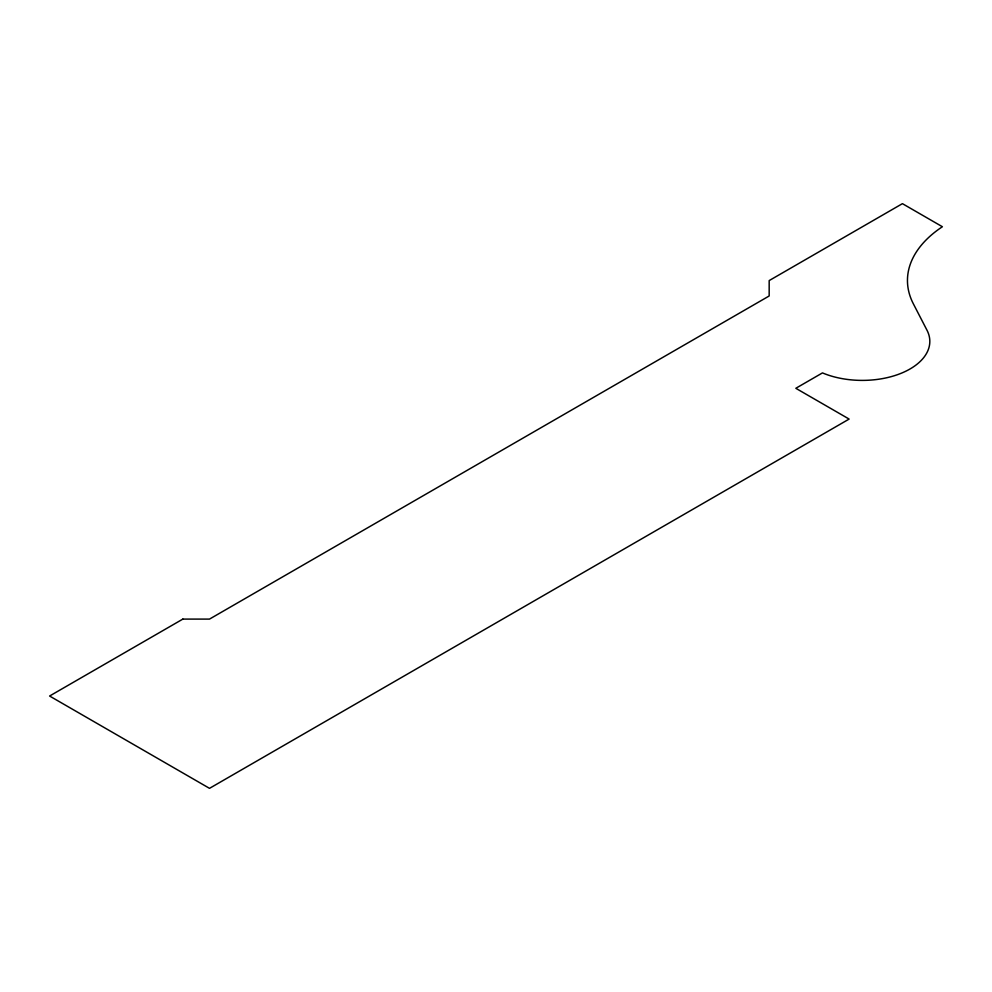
<?xml version="1.0" encoding="UTF-8"?>
<svg xmlns="http://www.w3.org/2000/svg" width="992" height="992" viewBox="0 0 992 992"><rect width="100%" height="100%" fill="white"/><g stroke="black" fill="none" stroke-linecap="round" stroke-linejoin="round"><path stroke-width="1.49" d="M182.85 619.095L49.6 696.024L209.51 788.342L849.127 419.07L795.82 388.294L822.467 372.905A67.555 39.01 0 0 0 901.269 373.24A67.555 39.01 0 0 0 926.999 330.237L913.359 303.825A141.496 81.691 0 0 1 942.4 226.734L902.422 203.658L769.172 280.587L769.172 295.976L209.51 619.095L182.85 619.095"/></g></svg>
